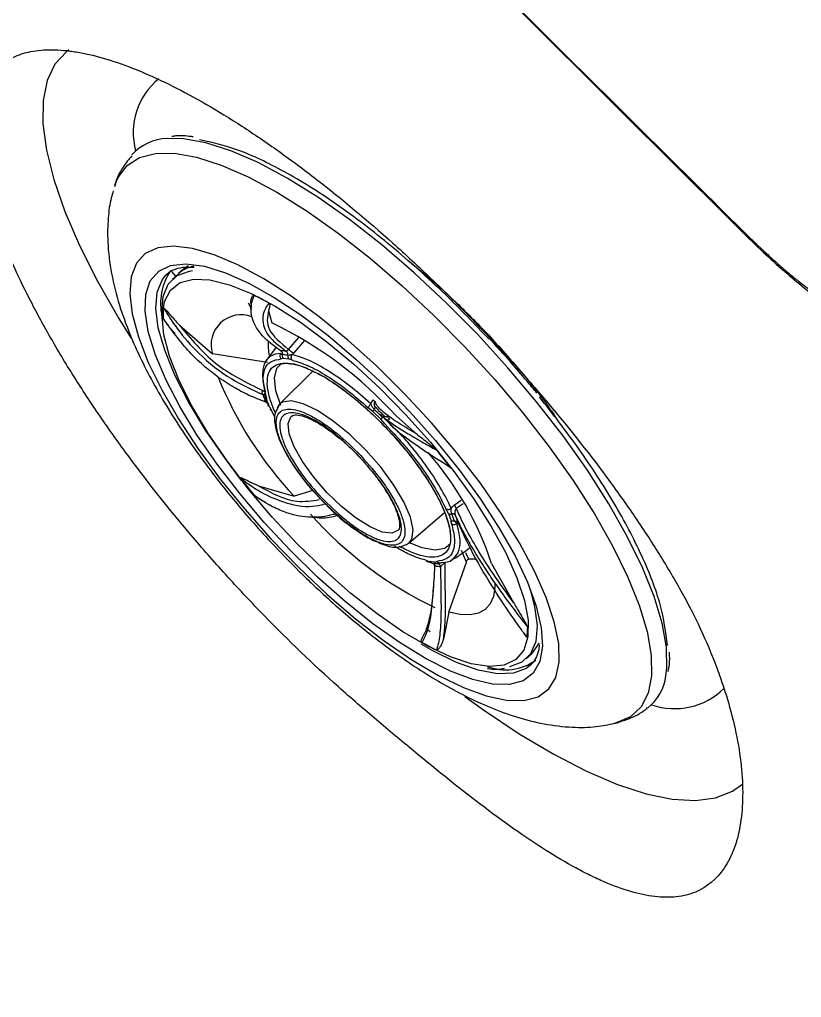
# Model space of a CAD drawing. Header units: inches. Extents: x 2 to 86, y -22 to 129.
# Drawn here: x 75.734 to 77.798, y 66.011 to 68.593 of the extents above; entities that cross this region are included whole.
import ezdxf

# ---------------------------------------------------------------- set-up
doc = ezdxf.new("R2010")
doc.units = ezdxf.units.IN
doc.header["$MEASUREMENT"] = 0
doc.layers.add('1', color=4, linetype='Continuous')
doc.layers.add('BDIM_CYAN', color=4, linetype='Continuous')

# ---------------------------------------------------------------- blocks, each defined once
blk = doc.blocks.new('2020 HS PILLOW')
at = {"layer": '1', "color": 2}
blk.add_line((-5.8034, -0.0127), (-5.8027, -0.0108), dxfattribs=at)
for points, knots in [([(5.8034, -0.0127), (5.5758, -0.0117), (5.1207, -0.0097), (4.4379, -0.0073), (3.7551, -0.0052), (3.0724, -0.0034), (2.3896, -0.0021), (1.7069, -0.001), (1.0241, -0.0003), (0.3414, 0), (-0.3414, 0), (-1.0241, -0.0003), (-1.7069, -0.001), (-2.3896, -0.0021), (-3.0724, -0.0034), (-3.7551, -0.0052), (-4.4379, -0.0073), (-5.1207, -0.0097), (-5.5758, -0.0117), (-5.8034, -0.0127)], [0, 0, 0, 0, 0.058824, 0.117648, 0.176472, 0.235295, 0.294119, 0.352942, 0.411765, 0.470588, 0.529412, 0.588235, 0.647058, 0.705881, 0.764705, 0.823528, 0.882352, 0.941176, 1, 1, 1, 1]), ([(5.8027, -0.0093), (4.0523, -0.005), (0.1838, 0.0045), (-3.6846, -0.0044), (-5.8027, -0.0093)], [0, 0, 0, 0, 0.452479, 1, 1, 1, 1]), ([(-5.8027, -0.0093), (-5.8297, -0.0097), (-5.8824, -0.0105), (-5.9826, -0.0157), (-6.0994, -0.0281), (-6.2065, -0.0517), (-6.2748, -0.0761), (-6.3056, -0.0893), (-6.3155, -0.0942), (-6.3167, -0.0947)], [0, 0, 0, 0, 0.134155, 0.260922, 0.509099, 0.767284, 0.920658, 0.990549, 1, 1, 1, 1]), ([(-5.8034, -0.0127), (-5.8066, -0.0127), (-5.8131, -0.0127), (-5.8227, -0.0128), (-5.8323, -0.0129), (-5.8418, -0.0131), (-5.8512, -0.0133), (-5.8605, -0.0135), (-5.8698, -0.0138), (-5.879, -0.0141), (-5.8881, -0.0144), (-5.9086, -0.0152), (-5.9394, -0.0168), (-5.9768, -0.0197), (-6.0091, -0.0232), (-6.0301, -0.0264), (-6.0433, -0.0289), (-6.051, -0.0307), (-6.0576, -0.0325), (-6.063, -0.0343), (-6.0657, -0.0356), (-6.067, -0.0362)], [0, 0, 0, 0, 0.02507, 0.049985, 0.074783, 0.099504, 0.124186, 0.148867, 0.173587, 0.198385, 0.223298, 0.248366, 0.368821, 0.491766, 0.615218, 0.740909, 0.792607, 0.844158, 0.895769, 0.947648, 1, 1, 1, 1])]:
    blk.add_open_spline(points, degree=3, knots=knots, dxfattribs=at)
blk = doc.blocks.new('2026 RHYTHM')
at = {"layer": 'BDIM_CYAN', "color": 3}
for p, q in [((73.6138, 67.1734), (73.6121, 67.1678)), ((73.7468, 66.9321), (73.7496, 66.9348)), ((73.7618, 66.9419), (73.7728, 66.9295)), ((73.7791, 66.9353), (73.7648, 66.922)), ((73.7934, 66.948), (73.7806, 66.9367)), ((73.9646, 66.8594), (73.9727, 66.8427)), ((73.9716, 66.8587), (73.9729, 66.8475)), ((74.018, 66.8381), (74.0268, 66.8064)), ((73.7838, 66.7994), (73.8701, 66.7246)), ((74.0709, 66.7364), (74.0982, 66.7677)), ((74.113, 66.7597), (74.0839, 66.7263)), ((74.0155, 66.7021), (73.8701, 66.7246)), ((74.0379, 66.7423), (74.0097, 66.7044)), ((74.0508, 66.7427), (74.0645, 66.7312)), ((74.0839, 66.7263), (74.0805, 66.7226)), ((74.0571, 66.7131), (74.0512, 66.7112)), ((74.0571, 66.7131), (74.0711, 66.7115)), ((74.08, 66.708), (74.0711, 66.7115)), ((74.1347, 66.679), (74.0473, 66.5913)), ((74.0069, 66.603), (74.0135, 66.6004)), ((74.0119, 66.6118), (74.0131, 66.6038)), ((74.0202, 66.585), (74.0131, 66.6038)), ((74.0166, 66.5938), (74.0162, 66.5945)), ((74.0202, 66.585), (74.0267, 66.5728)), ((74.0354, 66.5561), (74.0267, 66.5728)), ((74.0473, 66.5913), (74.041, 66.5788)), ((74.0473, 66.5913), (74.0411, 66.5822)), ((74.2935, 66.572), (74.2811, 66.5823)), ((74.2935, 66.572), (74.3145, 66.5517)), ((74.3004, 66.5828), (74.2975, 66.5874)), ((74.0787, 66.5601), (74.0802, 66.5613)), ((74.3247, 66.5402), (74.3145, 66.5517)), ((74.3247, 66.5402), (74.3409, 66.5223)), ((74.3376, 66.5516), (74.3332, 66.5492)), ((74.3555, 66.5596), (74.4104, 66.5119)), ((73.9914, 66.3761), (74.0854, 66.3486)), ((74.135, 66.3634), (74.0854, 66.3486)), ((74.1527, 66.3447), (74.1653, 66.3316)), ((74.5269, 66.3373), (74.5092, 66.3254)), ((74.493, 66.3028), (74.4865, 66.3151)), ((74.532, 66.3288), (74.5137, 66.3165)), ((74.3887, 66.2247), (74.4826, 66.3058)), ((74.493, 66.3028), (74.5, 66.2841)), ((74.5012, 66.276), (74.5, 66.2841)), ((74.5155, 66.2763), (74.5089, 66.2826)), ((74.5198, 66.2781), (74.5155, 66.2763)), ((74.5404, 66.1749), (74.5272, 66.2054)), ((74.4331, 66.1798), (74.4421, 66.1764)), ((74.5383, 66.2), (74.5457, 66.1829)), ((74.456, 66.1748), (74.4421, 66.1764)), ((74.456, 66.1748), (74.462, 66.1766)), ((74.4694, 66.1729), (74.4704, 66.1728)), ((74.4936, 66.0422), (74.5404, 66.1749)), ((74.607, 66.1714), (74.6645, 66.0683)), ((74.4936, 66.0422), (74.4798, 65.9716)), ((74.4451, 65.9909), (74.4358, 65.9979)), ((74.6985, 65.9194), (74.7128, 65.9327)), ((74.7102, 65.9034), (74.7062, 65.8999))]:
    blk.add_line(p, q, dxfattribs=at)
at = {"layer": 'BDIM_CYAN', "color": 3, "flags": 128}
for points in [[(73.4907, 67.5269), (73.4846, 67.5223), (73.4542, 67.4891), (73.4335, 67.446), (73.4228, 67.3934), (73.4221, 67.3318), (73.4316, 67.2621), (73.451, 67.1847), (73.4802, 67.1007), (73.5188, 67.0109), (73.5665, 66.9162), (73.6228, 66.8177), (73.6543, 66.7666)], [(74.7255, 66.5983), (74.65, 66.688), (74.5702, 66.7754), (74.4873, 66.8593), (74.4025, 66.9386), (74.3168, 67.0122), (74.2316, 67.0789), (74.1481, 67.138), (74.0673, 67.1884), (73.9905, 67.2297), (73.9186, 67.261), (73.8528, 67.2821), (73.794, 67.2927), (73.7505, 67.2932)], [(73.6126, 67.1709), (73.6209, 67.1905), (73.6445, 67.2219), (73.6776, 67.2431), (73.7197, 67.2539), (73.7701, 67.2541), (73.8282, 67.2437), (73.8932, 67.2228), (73.9641, 67.1919), (74.0399, 67.1512), (74.1197, 67.1013), (74.2022, 67.043), (74.2863, 66.9771), (74.3708, 66.9045), (74.4546, 66.8262), (74.5364, 66.7434), (74.6152, 66.6571), (74.6897, 66.5686)], [(74.5154, 66.4634), (74.4483, 66.5426), (74.3771, 66.6194), (74.3031, 66.6925), (74.2276, 66.7605), (74.1519, 66.8222), (74.0774, 66.8766), (74.0055, 66.9226), (73.9373, 66.9594), (73.8742, 66.9864), (73.8172, 67.0031), (73.7674, 67.0092), (73.7257, 67.0046), (73.6927, 66.9893), (73.6691, 66.9637), (73.6554, 66.9282), (73.6517, 66.8834), (73.6581, 66.8301), (73.6745, 66.7693), (73.7006, 66.7021), (73.736, 66.6297), (73.78, 66.5533), (73.8318, 66.4743), (73.8906, 66.3941), (73.9551, 66.3143), (74.0244, 66.2361), (74.0972, 66.161), (74.1721, 66.0903), (74.2479, 66.0252), (74.3231, 65.9671), (74.3965, 65.9168), (74.4667, 65.8753), (74.5325, 65.8433), (74.5927, 65.8214), (74.6462, 65.81), (74.6921, 65.8093), (74.7295, 65.8192), (74.7578, 65.8397), (74.7766, 65.8703), (74.7853, 65.9106), (74.784, 65.9597), (74.7725, 66.0169), (74.7512, 66.081), (74.7204, 66.151), (74.6806, 66.2256), (74.6326, 66.3034), (74.5772, 66.3832), (74.5154, 66.4634)], [(73.9419, 66.3559), (73.8823, 66.4334), (73.8292, 66.5104), (73.7836, 66.5854), (73.7465, 66.6568), (73.7185, 66.7235), (73.7002, 66.7839), (73.692, 66.837), (73.6939, 66.8817), (73.706, 66.9172), (73.7281, 66.9427), (73.7596, 66.9578), (73.8001, 66.9621), (73.8486, 66.9557), (73.9043, 66.9385), (73.9661, 66.911), (74.0328, 66.8737), (74.103, 66.8273), (74.1754, 66.7727), (74.2487, 66.7109), (74.3213, 66.6433), (74.3918, 66.571), (74.459, 66.4955), (74.5214, 66.4183), (74.5779, 66.3409), (74.6273, 66.2647), (74.6688, 66.1913), (74.7014, 66.1221), (74.7246, 66.0584), (74.7379, 66.0015), (74.7411, 65.9525), (74.734, 65.9123), (74.7169, 65.8818), (74.69, 65.8614), (74.6539, 65.8517), (74.6093, 65.8527), (74.5571, 65.8646), (74.4982, 65.8869), (74.4338, 65.9194), (74.3652, 65.9614), (74.2937, 66.012), (74.2207, 66.0703), (74.1476, 66.1352), (74.0759, 66.2053), (74.0068, 66.2794), (73.9419, 66.3559)], [(73.9471, 66.3904), (73.9042, 66.447), (73.8517, 66.5234), (73.8069, 66.5977), (73.7707, 66.6684), (73.7439, 66.734), (73.7269, 66.7932), (73.7202, 66.8447), (73.7239, 66.8876), (73.7379, 66.921), (73.7468, 66.9321)], [(73.7374, 66.8166), (73.7362, 66.8344), (73.7397, 66.8761), (73.7533, 66.9085), (73.7766, 66.9311), (73.8092, 66.9432), (73.8175, 66.9444)], [(73.9655, 66.3671), (73.9085, 66.4418), (73.8581, 66.5159), (73.8154, 66.5877), (73.7814, 66.6557), (73.7567, 66.7185), (73.742, 66.7747), (73.7374, 66.8232), (73.7431, 66.8629), (73.7591, 66.8929), (73.7848, 66.9127), (73.8199, 66.9217), (73.8635, 66.9199), (73.9147, 66.9072), (73.9724, 66.884), (74.0355, 66.8506), (74.1024, 66.8079), (74.1719, 66.7567), (74.2425, 66.6981), (74.3126, 66.6334), (74.3807, 66.5639), (74.4454, 66.4912), (74.5053, 66.4167), (74.5592, 66.3422), (74.6059, 66.2691), (74.6443, 66.199), (74.6737, 66.1334), (74.6935, 66.0737), (74.7032, 66.0212), (74.7026, 65.977), (74.6917, 65.942), (74.6708, 65.9171), (74.6403, 65.9026), (74.6009, 65.899), (74.5534, 65.9063), (74.4988, 65.9243), (74.4382, 65.9527), (74.373, 65.9908), (74.3046, 66.0379), (74.2344, 66.093), (74.1639, 66.1548), (74.0946, 66.2221), (74.028, 66.2933), (73.9655, 66.3671)], [(74.0507, 66.7258), (74.0354, 66.7236), (74.0229, 66.7181), (74.0132, 66.7094), (74.0065, 66.6977), (74.0028, 66.683), (74.0021, 66.6655), (74.0046, 66.6455), (74.0085, 66.6288)], [(74.0501, 66.5879), (74.0374, 66.6268), (74.0335, 66.6613), (74.04, 66.6869), (74.0529, 66.7004)], [(74.3887, 66.2247), (74.3965, 66.2354), (74.3998, 66.2602), (74.3926, 66.2936), (74.3753, 66.3337), (74.3489, 66.3781), (74.315, 66.4243), (74.2754, 66.4696), (74.2326, 66.5114), (74.1889, 66.5472), (74.147, 66.575), (74.1093, 66.593), (74.0779, 66.6004), (74.0547, 66.5966), (74.0473, 66.5913)], [(75.067, 65.874), (75.0696, 65.8949), (75.0685, 65.9501), (75.0573, 66.0134), (75.0361, 66.0839), (75.0053, 66.1607), (74.9652, 66.2426), (74.9164, 66.3286), (74.8597, 66.4174), (74.7958, 66.5077), (74.7255, 66.5983)], [(74.6897, 66.5686), (74.7591, 66.4791), (74.8222, 66.39), (74.8782, 66.3023), (74.9263, 66.2175), (74.9659, 66.1366), (74.9963, 66.0608), (75.0173, 65.9912), (75.0283, 65.9287), (75.0294, 65.8742), (75.0205, 65.8285), (75.0017, 65.7922), (74.9733, 65.7659), (74.9357, 65.7499), (74.9354, 65.7498)], [(74.3594, 66.2579), (74.3437, 66.2512), (74.3183, 66.2541), (74.2861, 66.2675), (74.2494, 66.2905), (74.2105, 66.3216), (74.1723, 66.3587), (74.1372, 66.3992), (74.1077, 66.4403), (74.0857, 66.4793), (74.0729, 66.5135), (74.07, 66.5405), (74.0772, 66.5586), (74.0787, 66.5601)], [(74.3376, 66.5516), (74.3361, 66.5535), (74.3348, 66.5554), (74.3336, 66.5571), (74.3327, 66.5586), (74.3321, 66.5597), (74.3319, 66.5604), (74.3321, 66.5606), (74.3326, 66.5604)], [(74.4981, 66.2227), (74.4838, 66.2107), (74.4579, 66.206), (74.4238, 66.2121), (74.3899, 66.2257)], [(74.5457, 66.1829), (74.5649, 66.1836), (74.5669, 66.1839)], [(74.6155, 66.1187), (74.6155, 66.1078), (74.612, 66.0837), (74.6035, 66.0641), (74.5902, 66.0494), (74.5723, 66.0397), (74.5501, 66.0353), (74.5237, 66.0361), (74.4936, 66.0422)], [(74.7015, 66.1219), (74.7041, 66.1146), (74.7093, 66.0991)], [(74.7093, 66.0991), (74.7206, 66.0571), (74.7271, 66.007), (74.7235, 65.9653), (74.71, 65.9328), (74.6866, 65.9103), (74.6541, 65.8982)], [(74.7062, 65.8999), (74.698, 65.8941), (74.6645, 65.8816), (74.6221, 65.8801), (74.5718, 65.8896), (74.5145, 65.9098), (74.4514, 65.9404), (74.4206, 65.9579)], [(74.7128, 65.9327), (74.7312, 65.9587), (74.7326, 65.9618)], [(74.5361, 65.82), (74.5855, 65.7844), (74.6798, 65.7214), (74.7708, 65.6672), (74.8576, 65.6224), (74.9392, 65.5874), (75.0149, 65.5627), (75.0838, 65.5484), (75.1451, 65.5448), (75.1982, 65.5519), (75.2426, 65.5696), (75.2697, 65.5895)]]:
    blk.add_lwpolyline(points, dxfattribs=at)
at = {"layer": 'BDIM_CYAN', "color": 3}
for centre, radius, start, end in [((73.845, 67.3085), 0.1842, 129.2443, 195.1239), ((73.7553, 67.1606), 0.1328, 92.1027, 137.8239), ((73.8359, 66.8729), 0.0844, 101.1598, 132.2736), ((73.8442, 66.8902), 0.0769, 119.7821, 131.3346), ((73.8866, 66.8576), 0.1536, 145.8346, 192.944), ((73.6482, 66.1928), 0.7622, 60.8579, 64.1477), ((73.9001, 66.8198), 0.1605, 170.9147, 180.2149), ((73.9459, 66.7483), 0.0795, 69.1154, 197.3791), ((73.575, 65.8623), 1.0466, 41.7799, 64.4301), ((74.1595, 66.7492), 0.1427, 175.9534, 191.8648), ((74.0436, 66.6124), 0.1206, 79.9979, 87.0662), ((74.0489, 66.6058), 0.1168, 79.9978, 87.0662), ((74.8253, 67.0403), 1.0129, 201.8677, 223.0708), ((74.3344, 66.7302), 0.3499, 198.8474, 202.3198), ((74.3305, 66.7198), 0.3389, 198.8473, 202.3199), ((73.5756, 65.8112), 1.0527, 45.0981, 46.729), ((73.5549, 65.792), 1.087, 45.0981, 46.729), ((73.8012, 65.9042), 0.8489, 18.3435, 41.3264), ((73.0176, 65.2808), 1.871, 37.6676, 39.4752), ((75.4243, 67.5407), 1.871, 217.6676, 219.4754), ((74.9091, 66.9986), 1.0466, 221.7799, 244.4301), ((74.1881, 66.1731), 0.3389, 18.8473, 22.3199), ((74.1874, 66.1657), 0.3499, 18.8473, 22.3199), ((74.4698, 66.2872), 0.1168, 259.9979, 267.0661), ((74.4782, 66.2835), 0.1206, 259.9989, 267.0657), ((74.5417, 66.0017), 0.1605, 350.9147, 0.2149), ((74.7937, 66.6286), 0.7622, 240.8579, 244.1481), ((74.6441, 66.0268), 0.1365, 249.0119, 305.6097), ((74.9379, 65.8915), 0.1303, 308.5953, 352.287), ((75.0901, 65.9735), 0.1858, 250.8567, 314.4286)]:
    blk.add_arc(centre, radius, start, end, dxfattribs=at)
for points, knots in [([(74.7783, 69.655), (74.7057, 69.5835), (74.6323, 69.511), (74.4823, 69.3629), (74.4059, 69.2877), (74.1729, 69.0577), (74.0126, 68.8986), (73.5178, 68.4035), (73.1691, 68.0495), (72.6197, 67.4818), (72.4322, 67.2864), (72.0484, 66.8835), (71.8521, 66.676), (71.4502, 66.2495), (71.2446, 66.0305), (70.9276, 65.6955), (70.8205, 65.5829), (70.6566, 65.4125), (70.6014, 65.3554), (70.4905, 65.2409), (70.4348, 65.1836), (70.379, 65.1262)], [0, 0, 0, 0, 0.0625, 0.0625, 0.125, 0.125, 0.25, 0.25, 0.5, 0.5, 0.625, 0.625, 0.75, 0.75, 0.875, 0.875, 0.9375, 0.9375, 0.96875, 0.96875, 1, 1, 1, 1]), ([(70.4197, 65.0669), (70.4766, 65.1228), (70.5332, 65.1783), (70.6458, 65.2882), (70.7017, 65.3427), (70.8688, 65.5043), (70.9788, 65.6097), (71.3037, 65.9213), (71.5135, 66.1231), (71.9197, 66.5179), (72.1162, 66.711), (72.4993, 67.0903), (72.6857, 67.2763), (73.2318, 67.8224), (73.5779, 68.1697), (74.0714, 68.6632), (74.2314, 68.8231), (74.4643, 69.0557), (74.5407, 69.1321), (74.6906, 69.2818), (74.7639, 69.3556), (74.8362, 69.4275)], [0, 0, 0, 0, 0.03125, 0.03125, 0.0625, 0.0625, 0.125, 0.125, 0.25, 0.25, 0.375, 0.375, 0.5, 0.5, 0.75, 0.75, 0.875, 0.875, 0.9375, 0.9375, 1, 1, 1, 1]), ([(70.3985, 64.7417), (70.4172, 64.7603), (70.4547, 64.7978), (70.6238, 64.967), (70.9156, 65.2586), (71.3122, 65.6554), (71.7131, 66.0562), (72.0902, 66.4334), (72.4732, 66.8163), (72.8195, 67.1627), (73.1836, 67.5266), (73.4843, 67.8275), (73.7422, 68.0854), (73.9174, 68.2607), (74.061, 68.4042), (74.1725, 68.5156), (74.2621, 68.6052), (74.3391, 68.6822), (74.4141, 68.7573), (74.4873, 68.8305), (74.5586, 68.9018), (74.6281, 68.9712), (74.6958, 69.0389), (74.7398, 69.0829), (74.7616, 69.1048)], [0, 0, 0, 0, 0.0110309, 0.0221785, 0.100223, 0.185149, 0.2628082, 0.3481193, 0.4235692, 0.5110893, 0.579178, 0.674059, 0.7255454, 0.7698699, 0.8070319, 0.8370293, 0.858219, 0.8791743, 0.8998957, 0.9203833, 0.9406373, 0.960658, 0.9804455, 1, 1, 1, 1]), ([(77.1409, 66.7254), (77.1111, 66.7553), (77.0743, 66.7922), (76.9904, 66.8761), (76.8965, 66.9701), (76.765, 67.1015), (76.6848, 67.1817), (76.6315, 67.2349), (76.6051, 67.2614), (76.4738, 67.3926), (76.3206, 67.5458), (76.1697, 67.6967), (76.0691, 67.7973), (76.0188, 67.8476), (75.5661, 68.3003), (75.1639, 68.7025), (74.7616, 69.1048)], [0, 0, 0, 0, 0.0625, 0.0625, 0.125, 0.1875, 0.21875, 0.21875, 0.25, 0.25, 0.375, 0.4375, 0.4375, 0.5, 0.5, 1, 1, 1, 1]), ([(73.3547, 67.5121), (73.3247, 67.5), (73.3011, 67.4812), (73.275, 67.4432), (73.2678, 67.4288), (73.2567, 67.3969), (73.2527, 67.3791), (73.2458, 67.322), (73.2476, 67.2784), (73.258, 67.2172), (73.2605, 67.2046), (73.2663, 67.1787), (73.2696, 67.1653), (73.2808, 67.1246), (73.2898, 67.0964), (73.3212, 67.0093), (73.348, 66.9474), (73.3892, 66.8655), (73.3979, 66.8488), (73.4158, 66.8153), (73.4251, 66.7984), (73.4538, 66.7475), (73.4742, 66.7132), (73.5174, 66.6438), (73.5402, 66.6088), (73.5762, 66.5556), (73.5886, 66.5377), (73.6139, 66.5019), (73.6268, 66.4838), (73.6927, 66.394), (73.7486, 66.323), (73.8374, 66.2178), (73.8678, 66.1829), (73.9147, 66.131), (73.9305, 66.1137), (73.9623, 66.0797), (73.9782, 66.0628), (74.0584, 65.9798), (74.1237, 65.9164), (74.2069, 65.8412), (74.2236, 65.8264), (74.2571, 65.797), (74.274, 65.7826), (74.3239, 65.7401), (74.3567, 65.7127), (74.4534, 65.6326), (74.5156, 65.582), (74.6372, 65.4896), (74.6946, 65.449), (74.7764, 65.3972), (74.803, 65.3815), (74.8418, 65.3603), (74.8546, 65.3537), (74.8798, 65.3413), (74.8922, 65.3355), (74.953, 65.3092), (74.9972, 65.2962), (75.0575, 65.2892), (75.0765, 65.289), (75.1035, 65.2919), (75.1123, 65.2935), (75.1291, 65.2977), (75.1371, 65.3003), (75.1756, 65.3162), (75.201, 65.3374), (75.2309, 65.3816), (75.2395, 65.3985), (75.2534, 65.4355), (75.2588, 65.4557), (75.2665, 65.4994), (75.2688, 65.5228), (75.2702, 65.5727), (75.2693, 65.5993), (75.2616, 65.682), (75.2501, 65.7411), (75.2275, 65.8192), (75.2225, 65.835), (75.2118, 65.8671), (75.206, 65.8834), (75.1874, 65.9325), (75.1734, 65.9657), (75.1423, 66.0322), (75.1251, 66.0655), (75.0877, 66.1327), (75.0675, 66.1666), (75.0242, 66.2356), (75.001, 66.2708), (74.9528, 66.3409), (74.9276, 66.376), (74.8493, 66.4812), (74.7931, 66.5513), (74.7178, 66.6391), (74.7024, 66.6567), (74.6716, 66.6914), (74.6561, 66.7086), (74.6091, 66.7599), (74.5773, 66.7934), (74.5128, 66.8594), (74.4801, 66.8918), (74.4303, 66.9395), (74.4136, 66.9553), (74.3799, 66.9865), (74.363, 67.0019), (74.2787, 67.0775), (74.2117, 67.1335), (74.1117, 67.211), (74.0784, 67.2358), (74.0121, 67.283), (73.9796, 67.3051), (73.884, 67.367), (73.8228, 67.4023), (73.7496, 67.4391), (73.7351, 67.446), (73.7065, 67.4591), (73.6925, 67.4653), (73.6513, 67.4823), (73.625, 67.492), (73.5746, 67.5079), (73.5505, 67.5141), (73.5159, 67.521), (73.5047, 67.5228), (73.4828, 67.5256), (73.4721, 67.5266), (73.4411, 67.5282), (73.4219, 67.5274), (73.3862, 67.5224), (73.3697, 67.5182), (73.3547, 67.5121)], [0, 0, 0, 0, 0.03125, 0.03125, 0.046875, 0.046875, 0.0625, 0.0625, 0.09375, 0.09375, 0.101563, 0.101563, 0.109375, 0.109375, 0.125, 0.125, 0.15625, 0.15625, 0.164063, 0.164063, 0.171875, 0.171875, 0.1875, 0.1875, 0.203125, 0.203125, 0.210938, 0.210938, 0.21875, 0.21875, 0.25, 0.25, 0.265625, 0.265625, 0.273438, 0.273438, 0.28125, 0.28125, 0.3125, 0.3125, 0.320313, 0.320313, 0.328125, 0.328125, 0.34375, 0.34375, 0.375, 0.375, 0.40625, 0.40625, 0.421875, 0.421875, 0.429688, 0.429688, 0.4375, 0.4375, 0.46875, 0.46875, 0.484375, 0.484375, 0.492188, 0.492188, 0.5, 0.5, 0.53125, 0.53125, 0.546875, 0.546875, 0.5625, 0.5625, 0.578125, 0.578125, 0.59375, 0.59375, 0.625, 0.625, 0.632812, 0.632812, 0.640625, 0.640625, 0.65625, 0.65625, 0.671875, 0.671875, 0.6875, 0.6875, 0.703125, 0.703125, 0.71875, 0.71875, 0.75, 0.75, 0.757812, 0.757812, 0.765625, 0.765625, 0.78125, 0.78125, 0.796875, 0.796875, 0.804687, 0.804687, 0.8125, 0.8125, 0.84375, 0.84375, 0.859375, 0.859375, 0.875, 0.875, 0.90625, 0.90625, 0.914062, 0.914062, 0.921875, 0.921875, 0.9375, 0.9375, 0.953125, 0.953125, 0.960937, 0.960937, 0.96875, 0.96875, 0.984375, 0.984375, 1, 1, 1, 1]), ([(73.8192, 67.2972), (73.8175, 67.2975), (73.801, 67.3004), (73.7819, 67.3012), (73.766, 67.299), (73.7624, 67.2986)], [0, 0, 0, 0, 0.078153, 0.794533, 1, 1, 1, 1]), ([(74.6002, 66.7631), (74.5621, 66.8032), (74.5012, 66.8672), (74.4138, 66.9476), (74.3174, 67.0309), (74.1963, 67.1234), (74.0811, 67.1955), (73.9962, 67.2386), (73.918, 67.272), (73.8686, 67.2827), (73.8361, 67.2898)], [0, 0, 0, 0, 0.143319, 0.229001, 0.314701, 0.489495, 0.664289, 0.74997, 0.83567, 1, 1, 1, 1]), ([(73.6571, 67.2478), (73.6491, 67.238), (73.63, 67.2144), (73.6159, 67.1854), (73.6117, 67.1673), (73.6113, 67.1657)], [0, 0, 0, 0, 0.3943604, 0.9487057, 1, 1, 1, 1]), ([(73.6082, 67.1546), (73.6064, 67.1487), (73.5994, 67.1268), (73.5936, 67.0812), (73.5923, 67.0137), (73.6021, 66.9359), (73.6226, 66.855), (73.6499, 66.7795), (73.6816, 66.7085), (73.717, 66.6403), (73.757, 66.5722), (73.8004, 66.5054), (73.8461, 66.4409), (73.8892, 66.3843), (73.9309, 66.3329), (73.9741, 66.282), (74.0064, 66.2467), (74.0241, 66.2274)], [0, 0, 0, 0, 0.02207, 0.082235, 0.149179, 0.237862, 0.327667, 0.411299, 0.485912, 0.559467, 0.632097, 0.703809, 0.771335, 0.835767, 0.883071, 0.935872, 1, 1, 1, 1]), ([(73.7477, 66.9323), (73.7483, 66.9332), (73.7544, 66.9415), (73.7704, 66.9486), (73.7953, 66.9548), (73.8139, 66.9538), (73.8219, 66.9533)], [0, 0, 0, 0, 0.046492, 0.464407, 0.770199, 1, 1, 1, 1]), ([(74.3891, 66.9683), (74.3936, 66.9648), (74.431, 66.9358), (74.5007, 66.8744), (74.5629, 66.8111), (74.5931, 66.7804)], [0, 0, 0, 0, 0.065745, 0.546456, 1, 1, 1, 1]), ([(74.0498, 66.7328), (74.0351, 66.7433), (74.0145, 66.7581), (73.9963, 66.7792), (73.9863, 66.7934), (73.9768, 66.8118), (73.971, 66.8338), (73.9718, 66.8577), (73.9777, 66.872), (73.9805, 66.8788)], [0, 0, 0, 0, 0.229238, 0.322198, 0.414546, 0.50635, 0.67863, 0.847274, 1, 1, 1, 1]), ([(73.9716, 66.8587), (73.9715, 66.8603), (73.9712, 66.8649), (73.9723, 66.8706), (73.9743, 66.8753), (73.9768, 66.8777), (73.9782, 66.8795), (73.9803, 66.8788), (73.9805, 66.8788)], [0, 0, 0, 0, 0.191797, 0.519052, 0.729035, 0.856173, 0.983899, 1, 1, 1, 1]), ([(74.0194, 66.8585), (74.0191, 66.8583), (74.0186, 66.8576), (74.0169, 66.8555), (74.0119, 66.8488), (74.0032, 66.8327), (74.001, 66.8037), (74.0159, 66.7696), (74.0418, 66.7497), (74.0508, 66.7427)], [0, 0, 0, 0, 0.008045, 0.02149, 0.06442, 0.211014, 0.485224, 0.820464, 1, 1, 1, 1]), ([(74.0194, 66.8585), (74.0194, 66.8585), (74.0196, 66.8584), (74.0199, 66.8582), (74.0202, 66.8579), (74.0204, 66.8576), (74.0208, 66.857), (74.0214, 66.855), (74.0209, 66.8497), (74.0193, 66.8441), (74.0183, 66.8396), (74.018, 66.8381)], [0, 0, 0, 0, 0.005501, 0.011055, 0.016084, 0.02158, 0.030977, 0.060324, 0.195274, 0.730604, 1, 1, 1, 1]), ([(73.7416, 66.8452), (73.7416, 66.8452), (73.7417, 66.8453), (73.7418, 66.8453), (73.742, 66.8453), (73.7424, 66.8451), (73.7431, 66.8445), (73.746, 66.8418), (73.756, 66.8305), (73.7687, 66.8157), (73.78, 66.8035), (73.7838, 66.7994)], [0, 0, 0, 0, 0.005501, 0.011055, 0.016084, 0.02158, 0.030977, 0.060324, 0.195274, 0.730604, 1, 1, 1, 1]), ([(73.7416, 66.8452), (73.742, 66.8445), (73.7431, 66.8426), (73.7464, 66.837), (73.7571, 66.8195), (73.784, 66.7802), (73.8368, 66.7198), (73.9132, 66.6578), (73.9752, 66.6298), (74.0032, 66.6171)], [0, 0, 0, 0, 0.0073249, 0.0195658, 0.0586506, 0.1921162, 0.4417694, 0.7469865, 1, 1, 1, 1]), ([(74.018, 66.8381), (74.0149, 66.8216), (74.0088, 66.7884), (74.0501, 66.7538), (74.0709, 66.7364)], [0, 0, 0, 0, 0.495173, 1, 1, 1, 1]), ([(73.7717, 66.778), (73.7676, 66.7825), (73.7598, 66.791), (73.7509, 66.8022), (73.745, 66.8102), (73.7418, 66.8149), (73.7403, 66.8174), (73.7397, 66.8187), (73.7396, 66.8191), (73.7396, 66.8192)], [0, 0, 0, 0, 0.328727, 0.622329, 0.799824, 0.902222, 0.959076, 0.989707, 1, 1, 1, 1]), ([(74.0107, 66.5973), (73.9955, 66.6031), (73.9663, 66.6142), (73.9232, 66.6372), (73.8828, 66.6636), (73.8443, 66.6948), (73.7927, 66.7441), (73.7615, 66.7882), (73.7396, 66.8192)], [0, 0, 0, 0, 0.134858, 0.259599, 0.404069, 0.533562, 0.672142, 1, 1, 1, 1]), ([(73.7838, 66.7994), (73.8129, 66.764), (73.8718, 66.6926), (73.959, 66.6493), (74.0029, 66.6274)], [0, 0, 0, 0, 0.495173, 1, 1, 1, 1]), ([(74.5931, 66.7804), (74.6221, 66.7485), (74.6819, 66.6828), (74.7481, 66.5996), (74.7797, 66.5513), (74.7887, 66.5376)], [0, 0, 0, 0, 0.402956, 0.830049, 1, 1, 1, 1]), ([(74.7265, 66.6208), (74.7179, 66.6314), (74.6952, 66.6592), (74.6535, 66.7075), (74.6197, 66.7445), (74.6011, 66.7648)], [0, 0, 0, 0, 0.216976, 0.569897, 1, 1, 1, 1]), ([(74.0548, 66.7224), (74.0537, 66.7227), (74.0516, 66.7234), (74.0509, 66.7251), (74.0507, 66.7258)], [0, 0, 0, 0, 0.571404, 1, 1, 1, 1]), ([(74.0645, 66.7312), (74.0648, 66.7313), (74.0653, 66.7315), (74.0666, 66.7325), (74.0678, 66.7335), (74.0688, 66.7344), (74.0699, 66.7354), (74.0706, 66.736), (74.0709, 66.7364)], [0, 0, 0, 0, 0.277558, 0.532524, 0.651825, 0.767232, 0.882131, 1, 1, 1, 1]), ([(74.0691, 66.7208), (74.0692, 66.7219), (74.0694, 66.7242), (74.0684, 66.7273), (74.0667, 66.7298), (74.0652, 66.7307), (74.0645, 66.7312)], [0, 0, 0, 0, 0.2666892, 0.5311152, 0.7787539, 1, 1, 1, 1]), ([(74.0691, 66.7208), (74.069, 66.7199), (74.0689, 66.7182), (74.0692, 66.7157), (74.0699, 66.7134), (74.0707, 66.7121), (74.0711, 66.7115)], [0, 0, 0, 0, 0.257259, 0.51339, 0.762603, 1, 1, 1, 1]), ([(74.0805, 66.7226), (74.0796, 66.7224), (74.0784, 66.7221), (74.0763, 66.7215), (74.0742, 66.721), (74.0715, 66.7205), (74.0699, 66.7207), (74.0691, 66.7208)], [0, 0, 0, 0, 0.2243069, 0.303573, 0.4738275, 0.7457286, 1, 1, 1, 1]), ([(74.0839, 66.7263), (74.0836, 66.7265), (74.0828, 66.7269), (74.0812, 66.7278), (74.0793, 66.7291), (74.0772, 66.7306), (74.0752, 66.7323), (74.0734, 66.7339), (74.0719, 66.7353), (74.0712, 66.736), (74.0709, 66.7364)], [0, 0, 0, 0, 0.112211, 0.235183, 0.366441, 0.502102, 0.637431, 0.767756, 0.88937, 1, 1, 1, 1]), ([(74.2881, 66.5927), (74.2692, 66.6092), (74.2312, 66.6423), (74.1756, 66.6807), (74.1236, 66.7095), (74.0949, 66.7182), (74.0805, 66.7226)], [0, 0, 0, 0, 0.25, 0.5, 0.75, 1, 1, 1, 1]), ([(74.0119, 66.6118), (74.0085, 66.626), (74.0016, 66.6547), (74.0066, 66.6856), (74.022, 66.7064), (74.0415, 66.7096), (74.0512, 66.7112)], [0, 0, 0, 0, 0.247012, 0.5, 0.752988, 1, 1, 1, 1]), ([(74.0146, 66.6448), (74.0151, 66.6547), (74.0166, 66.683), (74.0458, 66.7046), (74.0953, 66.6987), (74.1331, 66.68), (74.1444, 66.6744)], [0, 0, 0, 0, 0.181635, 0.519047, 0.856459, 1, 1, 1, 1]), ([(74.0471, 66.6972), (74.047, 66.6971), (74.0467, 66.697), (74.0538, 66.6993), (74.065, 66.7), (74.0845, 66.6981), (74.1104, 66.6911), (74.1334, 66.6799), (74.1445, 66.6745)], [0, 0, 0, 0, 0.025986, 0.135715, 0.303873, 0.473237, 0.747474, 1, 1, 1, 1]), ([(74.08, 66.708), (74.0938, 66.7039), (74.1216, 66.6955), (74.1721, 66.6675), (74.2262, 66.6301), (74.2629, 66.5981), (74.2811, 66.5823)], [0, 0, 0, 0, 0.247011, 0.5, 0.752989, 1, 1, 1, 1]), ([(74.1444, 66.6744), (74.1473, 66.6731), (74.1643, 66.6654), (74.2001, 66.6418), (74.2491, 66.6046), (74.313, 66.5479), (74.3555, 66.499), (74.3832, 66.4672)], [0, 0, 0, 0, 0.041044, 0.240899, 0.440754, 0.636456, 1, 1, 1, 1]), ([(74.1445, 66.6745), (74.1456, 66.674), (74.1599, 66.6676), (74.1889, 66.649), (74.2269, 66.6217), (74.2588, 66.5956), (74.288, 66.5695), (74.314, 66.5444), (74.3308, 66.5267), (74.3377, 66.5195)], [0, 0, 0, 0, 0.020168, 0.254955, 0.451608, 0.603934, 0.734425, 0.891203, 1, 1, 1, 1]), ([(74.0356, 66.5697), (74.0301, 66.5829), (74.0183, 66.6113), (74.0159, 66.6331), (74.0146, 66.6448)], [0, 0, 0, 0, 0.465397, 1, 1, 1, 1]), ([(74.0032, 66.6171), (74.0027, 66.6179), (74.0016, 66.6194), (74.001, 66.6218), (74.0011, 66.6237), (74.0014, 66.6251), (74.002, 66.6264), (74.0026, 66.6271), (74.0029, 66.6274)], [0, 0, 0, 0, 0.2775544, 0.532524, 0.6518278, 0.7672335, 0.8821329, 1, 1, 1, 1]), ([(74.011, 66.6248), (74.0109, 66.6248), (74.0103, 66.6247), (74.0089, 66.6249), (74.0069, 66.6255), (74.0049, 66.6263), (74.0036, 66.6271), (74.0029, 66.6274)], [0, 0, 0, 0, 0.088754, 0.33643, 0.574951, 0.797529, 1, 1, 1, 1]), ([(74.0098, 66.6103), (74.0097, 66.6112), (74.0096, 66.613), (74.0081, 66.6151), (74.0059, 66.6166), (74.0041, 66.617), (74.0032, 66.6171)], [0, 0, 0, 0, 0.266689, 0.531115, 0.778754, 1, 1, 1, 1]), ([(74.0095, 66.6126), (74.0092, 66.6135), (74.0088, 66.6146), (74.0089, 66.6159), (74.0089, 66.616)], [0, 0, 0, 0, 0.894767, 1, 1, 1, 1]), ([(74.0165, 66.594), (74.0156, 66.5942), (74.0134, 66.5947), (74.0117, 66.5963), (74.0107, 66.5973)], [0, 0, 0, 0, 0.395874, 1, 1, 1, 1]), ([(74.2942, 66.6034), (74.2928, 66.602), (74.2898, 66.599), (74.2887, 66.5949), (74.2881, 66.5927)], [0, 0, 0, 0, 0.459104, 1, 1, 1, 1]), ([(74.2972, 66.5778), (74.2953, 66.58), (74.2914, 66.5846), (74.2893, 66.59), (74.2881, 66.5927)], [0, 0, 0, 0, 0.4907456, 1, 1, 1, 1]), ([(74.2942, 66.6034), (74.2947, 66.6028), (74.2959, 66.6015), (74.2974, 66.6), (74.2986, 66.5989), (74.2991, 66.5986), (74.2994, 66.5985)], [0, 0, 0, 0, 0.245337, 0.5, 0.754663, 1, 1, 1, 1]), ([(74.2994, 66.5985), (74.2989, 66.598), (74.298, 66.5969), (74.2969, 66.5944), (74.2965, 66.591), (74.2974, 66.5869), (74.2991, 66.5846), (74.3, 66.5835)], [0, 0, 0, 0, 0.111418, 0.230072, 0.482003, 0.743082, 1, 1, 1, 1]), ([(74.3154, 66.5761), (74.3147, 66.5767), (74.3096, 66.5812), (74.3037, 66.5886), (74.3008, 66.5952), (74.2994, 66.5985)], [0, 0, 0, 0, 0.078596, 0.543065, 1, 1, 1, 1]), ([(75.071, 65.9547), (75.0667, 65.9892), (75.0581, 66.0581), (75.016, 66.1667), (74.9706, 66.2591), (74.9182, 66.3527), (74.8423, 66.4709), (74.7688, 66.5652), (74.7332, 66.611)], [0, 0, 0, 0, 0.208003, 0.416007, 0.517967, 0.619949, 0.8155, 1, 1, 1, 1]), ([(74.0267, 66.5728), (74.0259, 66.5734), (74.0244, 66.5745), (74.0235, 66.5763), (74.0236, 66.5775), (74.0236, 66.5777)], [0, 0, 0, 0, 0.457289, 0.914579, 1, 1, 1, 1]), ([(74.041, 66.5788), (74.0388, 66.5753), (74.0325, 66.565), (74.0344, 66.5313), (74.052, 66.4799), (74.0901, 66.4189), (74.1246, 66.3732), (74.1471, 66.3503), (74.1527, 66.3447)], [0, 0, 0, 0, 0.08245, 0.240574, 0.508257, 0.726485, 0.932091, 1, 1, 1, 1]), ([(74.1551, 66.3418), (74.1355, 66.364), (74.1054, 66.3982), (74.0745, 66.445), (74.0555, 66.4796), (74.0431, 66.5109), (74.0359, 66.5448), (74.043, 66.5735), (74.0699, 66.5813), (74.1017, 66.574), (74.1312, 66.561), (74.1639, 66.5411), (74.2081, 66.5085), (74.2404, 66.4767), (74.2614, 66.456)], [0, 0, 0, 0, 0.1197284, 0.1841803, 0.25, 0.3158197, 0.3802716, 0.5, 0.6197284, 0.6841803, 0.75, 0.8158197, 0.8802716, 1, 1, 1, 1]), ([(74.2585, 66.4529), (74.2386, 66.4725), (74.2081, 66.5026), (74.1663, 66.5334), (74.1354, 66.5522), (74.1075, 66.5645), (74.0774, 66.5714), (74.052, 66.564), (74.0453, 66.5369), (74.0521, 66.5048), (74.0638, 66.4752), (74.0818, 66.4425), (74.111, 66.3982), (74.1395, 66.3659), (74.158, 66.3449)], [0, 0, 0, 0, 0.119728, 0.18418, 0.25, 0.31582, 0.380272, 0.5, 0.619728, 0.68418, 0.75, 0.81582, 0.880272, 1, 1, 1, 1]), ([(74.4104, 66.5119), (74.3935, 66.522), (74.3601, 66.5421), (74.3303, 66.5625), (74.3189, 66.5729), (74.3154, 66.5761)], [0, 0, 0, 0, 0.413009, 0.8205464, 1, 1, 1, 1]), ([(74.0797, 66.5604), (74.081, 66.5614), (74.0841, 66.5636), (74.1003, 66.5635), (74.1258, 66.5548), (74.1544, 66.5394), (74.1811, 66.5212), (74.2047, 66.5026), (74.2312, 66.4795), (74.2497, 66.4605), (74.2614, 66.4485)], [0, 0, 0, 0, 0.108228, 0.257818, 0.408165, 0.548118, 0.666012, 0.75816, 0.847412, 1, 1, 1, 1]), ([(74.3135, 66.5648), (74.3144, 66.5639), (74.3261, 66.5526), (74.3375, 66.5404), (74.3481, 66.5291)], [0, 0, 0, 0, 0.075642, 1, 1, 1, 1]), ([(74.3138, 66.5651), (74.3166, 66.5623), (74.3248, 66.5541), (74.3472, 66.5383), (74.3808, 66.5169), (74.4197, 66.494), (74.4485, 66.4778), (74.4619, 66.4703)], [0, 0, 0, 0, 0.116663, 0.33989, 0.572222, 0.802265, 1, 1, 1, 1]), ([(74.3222, 66.562), (74.3229, 66.5613), (74.3244, 66.5599), (74.3268, 66.5589), (74.3288, 66.5588), (74.3302, 66.559), (74.3315, 66.5595), (74.3322, 66.5601), (74.3326, 66.5604)], [0, 0, 0, 0, 0.27767, 0.532627, 0.651875, 0.767289, 0.882123, 1, 1, 1, 1]), ([(74.3377, 66.5195), (74.3528, 66.5029), (74.3679, 66.4863), (74.3814, 66.4693), (74.3814, 66.4693)], [0, 0, 0, 0, 0.999795, 1, 1, 1, 1]), ([(74.4987, 66.4241), (74.498, 66.4245), (74.4962, 66.4256), (74.491, 66.4289), (74.4747, 66.4391), (74.4389, 66.4621), (74.3884, 66.4969), (74.3512, 66.5238), (74.3417, 66.5367), (74.3405, 66.5382)], [0, 0, 0, 0, 0.009288, 0.02481, 0.074373, 0.243625, 0.560214, 0.947265, 1, 1, 1, 1]), ([(74.3409, 66.5223), (74.3525, 66.5099), (74.3816, 66.4786), (74.422, 66.4258), (74.4607, 66.3676), (74.478, 66.3324), (74.4865, 66.3151)], [0, 0, 0, 0, 0.182055, 0.456867, 0.73168, 1, 1, 1, 1]), ([(74.5003, 66.3167), (74.4914, 66.3348), (74.4736, 66.3712), (74.4337, 66.431), (74.3941, 66.483), (74.3662, 66.513), (74.3562, 66.5238)], [0, 0, 0, 0, 0.2807075, 0.561415, 0.8421224, 1, 1, 1, 1]), ([(74.4104, 66.5119), (74.4133, 66.5095), (74.4214, 66.5033), (74.4335, 66.4938), (74.4452, 66.4846), (74.4536, 66.4777), (74.4589, 66.4735), (74.4616, 66.4706), (74.4619, 66.4703)], [0, 0, 0, 0, 0.191782, 0.518998, 0.728969, 0.85611, 0.98384, 1, 1, 1, 1]), ([(74.3832, 66.4672), (74.4074, 66.4348), (74.4448, 66.385), (74.477, 66.3226), (74.4937, 66.2788), (74.5002, 66.2419), (74.4957, 66.2056), (74.4678, 66.1829), (74.4162, 66.1896), (74.3764, 66.2095), (74.3632, 66.216)], [0, 0, 0, 0, 0.176264, 0.27115, 0.368049, 0.464949, 0.559835, 0.736099, 0.912362, 1, 1, 1, 1]), ([(74.3814, 66.4693), (74.3867, 66.4627), (74.4007, 66.4451), (74.4215, 66.4166), (74.4431, 66.3839), (74.4618, 66.3518), (74.4767, 66.3215), (74.4875, 66.295), (74.4916, 66.2799), (74.4934, 66.2731)], [0, 0, 0, 0, 0.0940217, 0.2476802, 0.4016799, 0.5608529, 0.7191824, 0.8729119, 1, 1, 1, 1]), ([(74.2614, 66.456), (74.281, 66.4338), (74.3111, 66.3997), (74.342, 66.3528), (74.361, 66.3182), (74.3734, 66.2869), (74.3805, 66.253), (74.3735, 66.2243), (74.3466, 66.2165), (74.3148, 66.2238), (74.2853, 66.2368), (74.2526, 66.2567), (74.2084, 66.2893), (74.1761, 66.3211), (74.1551, 66.3418)], [0, 0, 0, 0, 0.119728, 0.18418, 0.25, 0.31582, 0.380272, 0.5, 0.619728, 0.68418, 0.75, 0.81582, 0.880272, 1, 1, 1, 1]), ([(74.158, 66.3449), (74.1779, 66.3254), (74.2084, 66.2953), (74.2502, 66.2645), (74.2811, 66.2456), (74.3089, 66.2334), (74.3391, 66.2265), (74.3645, 66.2338), (74.3711, 66.2609), (74.3644, 66.293), (74.3526, 66.3226), (74.3347, 66.3553), (74.3055, 66.3996), (74.277, 66.4319), (74.2585, 66.4529)], [0, 0, 0, 0, 0.119728, 0.18418, 0.25, 0.31582, 0.380272, 0.5, 0.619728, 0.68418, 0.75, 0.81582, 0.880272, 1, 1, 1, 1]), ([(74.2614, 66.4485), (74.2732, 66.4353), (74.2895, 66.4169), (74.3102, 66.3896), (74.3254, 66.3676), (74.3401, 66.343), (74.3516, 66.3201), (74.3594, 66.2997), (74.3635, 66.2829), (74.3644, 66.27), (74.3623, 66.2616), (74.3614, 66.2589), (74.3596, 66.2581), (74.3596, 66.2581)], [0, 0, 0, 0, 0.156831, 0.218098, 0.317376, 0.415663, 0.51603, 0.614736, 0.710322, 0.802467, 0.894103, 0.997231, 1, 1, 1, 1]), ([(74.4987, 66.4241), (74.4987, 66.424), (74.4989, 66.4238), (74.499, 66.4236), (74.4991, 66.4234), (74.499, 66.4233), (74.4987, 66.4233), (74.4977, 66.4237), (74.4968, 66.4244), (74.4962, 66.4248)], [0, 0, 0, 0, 0.053629, 0.107784, 0.156812, 0.210395, 0.302013, 0.588131, 1, 1, 1, 1]), ([(73.9432, 66.3973), (73.9431, 66.3974), (73.943, 66.3976), (73.9429, 66.3979), (73.9428, 66.3981), (73.9429, 66.3983), (73.9434, 66.3984), (73.9458, 66.3977), (73.9571, 66.3926), (73.9729, 66.3847), (73.9867, 66.3783), (73.9914, 66.3761)], [0, 0, 0, 0, 0.005486, 0.011027, 0.016042, 0.021524, 0.030897, 0.060168, 0.194769, 0.728714, 1, 1, 1, 1]), ([(73.9432, 66.3973), (73.9438, 66.3969), (73.9454, 66.3956), (73.9501, 66.3919), (73.9653, 66.3806), (74.0004, 66.357), (74.0596, 66.3299), (74.1186, 66.3174), (74.1548, 66.3254), (74.1649, 66.3277)], [0, 0, 0, 0, 0.008466, 0.022615, 0.067792, 0.222065, 0.510637, 0.863435, 1, 1, 1, 1]), ([(73.9914, 66.3761), (74.0251, 66.3577), (74.0784, 66.3284), (74.1321, 66.3366), (74.1519, 66.3396)], [0, 0, 0, 0, 0.632519, 1, 1, 1, 1]), ([(74.0091, 66.3326), (74.0049, 66.3349), (73.9981, 66.3385), (73.9899, 66.3437), (73.9849, 66.3471), (73.9821, 66.3492), (73.9807, 66.3504), (73.9801, 66.351), (73.98, 66.3512)], [0, 0, 0, 0, 0.43121, 0.698573, 0.8528, 0.93842, 0.984542, 1, 1, 1, 1]), ([(74.1955, 66.3027), (74.1935, 66.302), (74.1815, 66.2974), (74.1576, 66.2935), (74.1248, 66.2921), (74.0908, 66.2971), (74.0559, 66.3078), (74.0185, 66.3251), (73.9931, 66.3423), (73.98, 66.3512)], [0, 0, 0, 0, 0.028557, 0.170117, 0.33434, 0.483086, 0.638393, 0.814495, 1, 1, 1, 1]), ([(74.1653, 66.3316), (74.1715, 66.325), (74.1964, 66.2986), (74.2369, 66.2666), (74.2829, 66.2368), (74.3064, 66.2273), (74.3186, 66.2223)], [0, 0, 0, 0, 0.124656, 0.500962, 0.74093, 1, 1, 1, 1]), ([(74.5016, 66.3018), (74.501, 66.3045), (74.4999, 66.3091), (74.5002, 66.3144), (74.5003, 66.3167)], [0, 0, 0, 0, 0.5714031, 1, 1, 1, 1]), ([(74.5092, 66.3254), (74.5076, 66.3243), (74.5041, 66.3219), (74.5016, 66.3185), (74.5003, 66.3167)], [0, 0, 0, 0, 0.459354, 1, 1, 1, 1]), ([(74.5092, 66.3254), (74.5094, 66.3247), (74.5099, 66.3233), (74.511, 66.321), (74.5123, 66.3186), (74.5133, 66.3172), (74.5137, 66.3165)], [0, 0, 0, 0, 0.245337, 0.5, 0.754663, 1, 1, 1, 1]), ([(74.5137, 66.3165), (74.5133, 66.3159), (74.5123, 66.3149), (74.5109, 66.3121), (74.5099, 66.3081), (74.5097, 66.3031), (74.5106, 66.3001), (74.5111, 66.2986)], [0, 0, 0, 0, 0.111469, 0.230184, 0.482261, 0.743373, 1, 1, 1, 1]), ([(74.6645, 66.0683), (74.6463, 66.0935), (74.613, 66.1397), (74.5705, 66.2063), (74.5377, 66.264), (74.5216, 66.2991), (74.5137, 66.3165)], [0, 0, 0, 0, 0.317509, 0.583481, 0.794833, 1, 1, 1, 1]), ([(74.1332, 66.2936), (74.1415, 66.2927), (74.164, 66.2903), (74.1863, 66.2935), (74.2002, 66.2987), (74.2003, 66.2988)], [0, 0, 0, 0, 0.369102, 0.993923, 1, 1, 1, 1]), ([(74.5089, 66.2826), (74.51, 66.2827), (74.5122, 66.283), (74.5152, 66.2821), (74.5174, 66.2807), (74.5182, 66.2794), (74.5186, 66.2788)], [0, 0, 0, 0, 0.2666888, 0.5311147, 0.7787535, 1, 1, 1, 1]), ([(74.5111, 66.2986), (74.5176, 66.2846), (74.5302, 66.2578), (74.5533, 66.2159), (74.5782, 66.1749), (74.6057, 66.1332), (74.6466, 66.0743), (74.6793, 66.032), (74.7022, 66.0023)], [0, 0, 0, 0, 0.135552, 0.260798, 0.405842, 0.535564, 0.673856, 1, 1, 1, 1]), ([(74.5012, 66.276), (74.5046, 66.2619), (74.5115, 66.2331), (74.5065, 66.2022), (74.4911, 66.1814), (74.4716, 66.1782), (74.462, 66.1766)], [0, 0, 0, 0, 0.247011, 0.5, 0.752989, 1, 1, 1, 1]), ([(74.4934, 66.2731), (74.4937, 66.2722), (74.496, 66.2644), (74.4973, 66.256), (74.4976, 66.2493), (74.4977, 66.2479)], [0, 0, 0, 0, 0.097657, 0.814943, 1, 1, 1, 1]), ([(74.5031, 66.1818), (74.5093, 66.1877), (74.5217, 66.1996), (74.526, 66.2321), (74.519, 66.2616), (74.5155, 66.2763)], [0, 0, 0, 0, 0.328849, 0.664425, 1, 1, 1, 1]), ([(74.7002, 65.9763), (74.6998, 65.9769), (74.6985, 65.9787), (74.6947, 65.9838), (74.6828, 66.0002), (74.6554, 66.0389), (74.6104, 66.1066), (74.5587, 66.1917), (74.5311, 66.2516), (74.5186, 66.2788)], [0, 0, 0, 0, 0.007325, 0.019566, 0.058651, 0.192116, 0.441769, 0.746986, 1, 1, 1, 1]), ([(74.0241, 66.2274), (74.049, 66.2013), (74.0838, 66.1647), (74.1369, 66.1135), (74.1822, 66.0716), (74.2366, 66.0245), (74.2935, 65.9784), (74.3527, 65.934), (74.4131, 65.8926), (74.4747, 65.8546), (74.5378, 65.8203), (74.6036, 65.79), (74.6727, 65.7648), (74.7453, 65.7462), (74.8166, 65.7375), (74.8807, 65.7383), (74.9158, 65.7458), (74.9318, 65.7492)], [0, 0, 0, 0, 0.086901, 0.121821, 0.179359, 0.238226, 0.301283, 0.366331, 0.432879, 0.500556, 0.570509, 0.643503, 0.719725, 0.797334, 0.875451, 0.943061, 1, 1, 1, 1]), ([(74.3186, 66.2223), (74.3194, 66.222), (74.3351, 66.2148), (74.3623, 66.2119), (74.3796, 66.2203), (74.3887, 66.2247)], [0, 0, 0, 0, 0.0238862, 0.4856737, 1, 1, 1, 1]), ([(74.4331, 66.1798), (74.4195, 66.1837), (74.395, 66.1907), (74.3649, 66.2081), (74.3516, 66.2158)], [0, 0, 0, 0, 0.55713, 1, 1, 1, 1]), ([(74.496, 66.2225), (74.4957, 66.2212), (74.495, 66.2182), (74.4936, 66.2157), (74.494, 66.2165), (74.494, 66.2165)], [0, 0, 0, 0, 0.431142, 0.997863, 1, 1, 1, 1]), ([(74.4989, 66.1792), (74.5045, 66.1823), (74.5222, 66.1922), (74.5385, 66.2043), (74.5495, 66.2125)], [0, 0, 0, 0, 0.319043, 1, 1, 1, 1]), ([(74.475, 66.1737), (74.4861, 66.1742), (74.4975, 66.1747), (74.503, 66.1817), (74.5031, 66.1818)], [0, 0, 0, 0, 0.980349, 1, 1, 1, 1]), ([(74.5404, 66.1749), (74.5408, 66.1763), (74.5418, 66.1792), (74.5436, 66.1818), (74.545, 66.1828), (74.5456, 66.1829), (74.5457, 66.1829)], [0, 0, 0, 0, 0.355757, 0.72292, 0.91627, 1, 1, 1, 1]), ([(74.4225, 65.9629), (74.4227, 65.9631), (74.4231, 65.9636), (74.4243, 65.9653), (74.4281, 65.9709), (74.4361, 65.9865), (74.4464, 66.0228), (74.453, 66.0839), (74.4559, 66.1395), (74.4573, 66.1647)], [0, 0, 0, 0, 0.007325, 0.019566, 0.05865, 0.192116, 0.441769, 0.746986, 1, 1, 1, 1]), ([(74.4495, 66.1722), (74.4487, 66.1723), (74.4473, 66.1724), (74.4452, 66.1733), (74.4435, 66.1746), (74.4425, 66.1758), (74.4421, 66.1764)], [0, 0, 0, 0, 0.257259, 0.51339, 0.762603, 1, 1, 1, 1]), ([(74.4495, 66.1722), (74.4505, 66.172), (74.4524, 66.1718), (74.4548, 66.1699), (74.4565, 66.1675), (74.457, 66.1656), (74.4573, 66.1647)], [0, 0, 0, 0, 0.266689, 0.531115, 0.778754, 1, 1, 1, 1]), ([(74.451, 66.172), (74.4517, 66.1717), (74.4531, 66.1711), (74.4549, 66.1689), (74.4559, 66.1663), (74.4559, 66.1648), (74.4559, 66.164)], [0, 0, 0, 0, 0.278703, 0.540469, 0.781468, 1, 1, 1, 1]), ([(74.4573, 66.1647), (74.4568, 66.1645), (74.4561, 66.164), (74.4558, 66.164), (74.4562, 66.1644), (74.4567, 66.165), (74.4574, 66.1657), (74.4581, 66.1662), (74.4584, 66.1665)], [0, 0, 0, 0, 0.2775578, 0.5325236, 0.6518255, 0.7672317, 0.8821311, 1, 1, 1, 1]), ([(74.472, 66.1631), (74.4722, 66.1469), (74.4726, 66.1167), (74.4734, 66.0737), (74.4734, 66.0381), (74.4724, 66.0068), (74.4702, 65.9817), (74.4666, 65.9594), (74.4631, 65.9484), (74.4613, 65.9427)], [0, 0, 0, 0, 0.154271, 0.288952, 0.454424, 0.575072, 0.714225, 0.852753, 1, 1, 1, 1]), ([(74.4638, 66.1706), (74.4657, 66.1709), (74.4689, 66.1714), (74.4732, 66.173), (74.475, 66.1737)], [0, 0, 0, 0, 0.571399, 1, 1, 1, 1]), ([(74.4746, 66.1732), (74.4741, 66.173), (74.4719, 66.1719), (74.4687, 66.1706), (74.4672, 66.1702), (74.4666, 66.1699)], [0, 0, 0, 0, 0.11936, 0.576502, 1, 1, 1, 1]), ([(74.484, 66.1741), (74.4834, 66.1736), (74.4824, 66.1726), (74.4801, 66.1704), (74.4772, 66.1678), (74.4741, 66.165), (74.4727, 66.1637), (74.472, 66.1631)], [0, 0, 0, 0, 0.111467, 0.230181, 0.482258, 0.743371, 1, 1, 1, 1]), ([(74.4798, 65.9716), (74.4814, 65.9847), (74.4847, 66.0102), (74.4855, 66.0611), (74.4845, 66.1155), (74.4842, 66.1548), (74.484, 66.1741)], [0, 0, 0, 0, 0.280747, 0.545552, 0.776817, 1, 1, 1, 1]), ([(74.433, 65.9918), (74.4393, 66.0104), (74.4495, 66.0402), (74.4533, 66.1), (74.4548, 66.1225)], [0, 0, 0, 0, 0.6247049, 1, 1, 1, 1]), ([(74.6645, 66.0683), (74.6671, 66.0639), (74.6742, 66.052), (74.684, 66.0355), (74.6926, 66.0208), (74.6976, 66.0119), (74.7003, 66.0069), (74.7016, 66.0041), (74.7022, 66.0028), (74.7022, 66.0024), (74.7022, 66.0023)], [0, 0, 0, 0, 0.191797, 0.519572, 0.729704, 0.856737, 0.930022, 0.970712, 0.992634, 1, 1, 1, 1]), ([(74.4225, 65.9629), (74.4224, 65.963), (74.4222, 65.9631), (74.422, 65.9633), (74.4218, 65.9636), (74.4215, 65.9639), (74.4213, 65.9647), (74.4211, 65.967), (74.4231, 65.9738), (74.4275, 65.982), (74.4316, 65.9893), (74.433, 65.9918)], [0, 0, 0, 0, 0.005501, 0.011055, 0.016084, 0.02158, 0.030977, 0.060324, 0.195274, 0.730604, 1, 1, 1, 1]), ([(74.7002, 65.9763), (74.7002, 65.9763), (74.7002, 65.9762), (74.7001, 65.9761), (74.6999, 65.9762), (74.6996, 65.9765), (74.6989, 65.9771), (74.6965, 65.9803), (74.6937, 65.9843), (74.6917, 65.9878), (74.6911, 65.9888)], [0, 0, 0, 0, 0.021894, 0.044003, 0.064018, 0.085894, 0.123296, 0.240104, 0.777241, 1, 1, 1, 1]), ([(74.4798, 65.9716), (74.479, 65.9691), (74.4768, 65.9623), (74.4731, 65.9541), (74.4691, 65.9478), (74.4662, 65.9445), (74.4642, 65.943), (74.4628, 65.9425), (74.4619, 65.9425), (74.4614, 65.9427), (74.4613, 65.9427)], [0, 0, 0, 0, 0.1918013, 0.5196338, 0.7297874, 0.8568184, 0.9300901, 0.9707636, 0.9926713, 1, 1, 1, 1]), ([(74.7328, 65.9564), (74.7322, 65.951), (74.7307, 65.9365), (74.7228, 65.919), (74.7154, 65.9061), (74.7078, 65.9019), (74.7065, 65.9012)], [0, 0, 0, 0, 0.205954, 0.543159, 0.922321, 1, 1, 1, 1]), ([(75.0728, 65.8856), (75.0742, 65.8915), (75.0778, 65.9071), (75.077, 65.9257), (75.0766, 65.9372)], [0, 0, 0, 0, 0.378181, 1, 1, 1, 1]), ([(74.5961, 65.894), (74.5971, 65.8938), (74.61, 65.8915), (74.6251, 65.8913), (74.6378, 65.8939), (74.6409, 65.8945)], [0, 0, 0, 0, 0.059151, 0.772601, 1, 1, 1, 1]), ([(74.9324, 65.7502), (74.9427, 65.7528), (74.9689, 65.7594), (74.9989, 65.7736), (75.0154, 65.7878), (75.0189, 65.7908)], [0, 0, 0, 0, 0.3339657, 0.8597254, 1, 1, 1, 1]), ([(74.9318, 65.7492), (74.9331, 65.7494), (74.9372, 65.7501), (74.941, 65.7513), (74.9435, 65.7521)], [0, 0, 0, 0, 0.326698, 1, 1, 1, 1])]:
    blk.add_open_spline(points, degree=3, knots=knots, dxfattribs=at)
for points in [[(74.0512, 66.7112), (74.0505, 66.7123), (74.0491, 66.7145), (74.0484, 66.7184), (74.0488, 66.7224), (74.05, 66.7247), (74.0507, 66.7258)], [(74.0498, 66.7328), (74.0506, 66.7323), (74.0523, 66.7313), (74.054, 66.7287), (74.055, 66.7256), (74.0549, 66.7235), (74.0548, 66.7224)], [(74.0571, 66.7131), (74.0567, 66.7137), (74.0558, 66.7151), (74.055, 66.7174), (74.0546, 66.7199), (74.0548, 66.7216), (74.0548, 66.7224)], [(74.08, 66.708), (74.0795, 66.7091), (74.0783, 66.7113), (74.0779, 66.7152), (74.0786, 66.7192), (74.0798, 66.7214), (74.0805, 66.7226)], [(74.0119, 66.6118), (74.0111, 66.6125), (74.0094, 66.614), (74.0084, 66.6169), (74.0084, 66.6201), (74.0096, 66.6222), (74.0101, 66.6232)], [(74.0098, 66.6103), (74.0098, 66.6097), (74.0098, 66.6084), (74.0104, 66.6066), (74.0115, 66.605), (74.0126, 66.6042), (74.0131, 66.6038)], [(74.0107, 66.5973), (74.0116, 66.5971), (74.0135, 66.5968), (74.0156, 66.5954), (74.0169, 66.5935), (74.017, 66.5919), (74.017, 66.5911)], [(74.2811, 66.5823), (74.2812, 66.583), (74.2816, 66.5842), (74.2832, 66.5868), (74.2855, 66.5898), (74.2872, 66.5918), (74.2881, 66.5927)], [(74.0202, 66.585), (74.0197, 66.5854), (74.0186, 66.5861), (74.0176, 66.5876), (74.0169, 66.5893), (74.017, 66.5905), (74.017, 66.5911)], [(74.2935, 66.572), (74.2936, 66.5723), (74.2939, 66.573), (74.2947, 66.5744), (74.2958, 66.576), (74.2967, 66.5772), (74.2972, 66.5778)], [(74.3, 66.5835), (74.3001, 66.5834), (74.3005, 66.5831), (74.3, 66.5818), (74.2989, 66.58), (74.2978, 66.5785), (74.2972, 66.5778)], [(74.3187, 66.5569), (74.3182, 66.5563), (74.3172, 66.5552), (74.316, 66.5538), (74.315, 66.5525), (74.3147, 66.5519), (74.3145, 66.5517)], [(74.4865, 66.3151), (74.4874, 66.3147), (74.4894, 66.3139), (74.493, 66.3139), (74.4969, 66.3147), (74.4992, 66.316), (74.5003, 66.3167)], [(74.493, 66.3028), (74.4936, 66.3025), (74.4948, 66.3019), (74.4969, 66.3015), (74.4992, 66.3014), (74.5008, 66.3017), (74.5016, 66.3018)], [(74.5089, 66.2826), (74.5081, 66.2825), (74.5064, 66.2823), (74.5041, 66.2825), (74.5018, 66.283), (74.5006, 66.2837), (74.5, 66.2841)], [(74.5111, 66.2986), (74.5107, 66.2993), (74.5099, 66.3006), (74.5076, 66.3018), (74.5048, 66.3023), (74.5027, 66.302), (74.5016, 66.3018)], [(74.5012, 66.276), (74.5022, 66.2755), (74.5043, 66.2744), (74.5081, 66.274), (74.512, 66.2746), (74.5144, 66.2758), (74.5155, 66.2763)], [(74.4331, 66.1798), (74.4339, 66.1789), (74.4354, 66.1771), (74.4385, 66.1757), (74.4419, 66.1755), (74.4441, 66.1765), (74.4452, 66.1769)], [(74.456, 66.1748), (74.4565, 66.1742), (74.4576, 66.173), (74.4595, 66.1717), (74.4616, 66.1708), (74.463, 66.1706), (74.4638, 66.1706)], [(74.462, 66.1766), (74.4629, 66.1757), (74.4646, 66.1739), (74.468, 66.1725), (74.4717, 66.1723), (74.4739, 66.1732), (74.475, 66.1737)], [(74.472, 66.1631), (74.4717, 66.1641), (74.4711, 66.1661), (74.4691, 66.1685), (74.4666, 66.1702), (74.4647, 66.1704), (74.4638, 66.1706)]]:
    blk.add_open_spline(points, degree=3, dxfattribs=at)
at = {"layer": '1', "color": 3, "rotation": 135}
blk.add_blockref('2020 HS PILLOW', (71.1556, 71.146), dxfattribs=at)

msp = doc.modelspace()

# ---------------------------------------------------------------- block references
msp.add_blockref('2026 RHYTHM', (2.3733, 0.9854))

doc.saveas('drawing.dxf')
